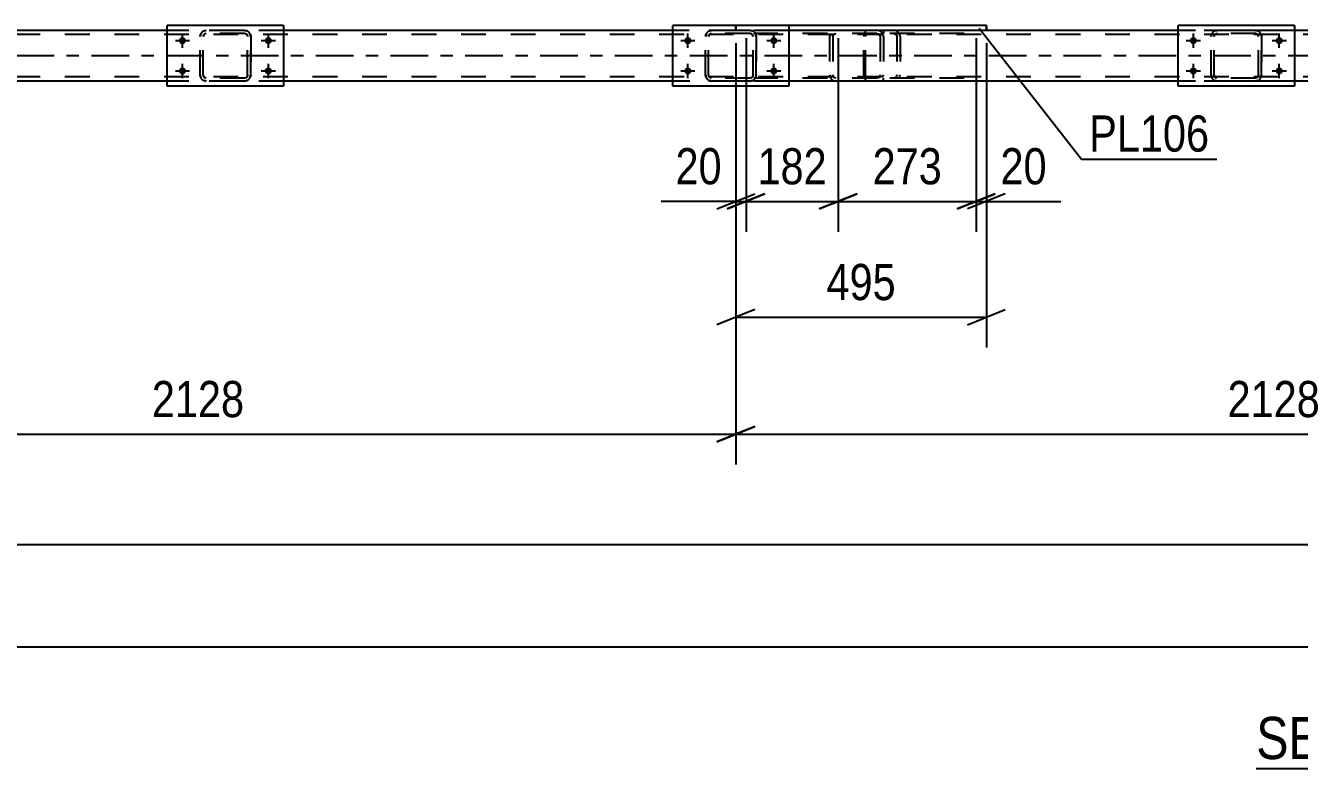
# Model space of a CAD drawing. Header units: millimetres. Extents: x -857 to 332, y -866 to -25.
# Drawn here: x -583.1 to -482.2, y -193.5 to -134.6 of the extents above; entities that cross this region are included whole.
import ezdxf

# ---------------------------------------------------------------- set-up
doc = ezdxf.new("R2010")
doc.units = ezdxf.units.MM
doc.linetypes.add('DXK_LINE_DOT2', pattern=[3.9198, 1.9599, -1.9599])
doc.linetypes.add('DXK_LINE_DOT3', pattern=[5.9187, 2.979, -0.9799, 0.9799, -0.9799])
doc.styles.add('Arial Narrow', font='ARIALN.TTF', dxfattribs={"height": 0.2})

# ---------------------------------------------------------------- blocks, each defined once
blk = doc.blocks.new('Unknown-570388934-12 - 11942')
at = {"color": 6, "linetype": 'Continuous'}
blk.add_line((-485.66, -193.48), (-458.02, -193.48), dxfattribs=at)
at = {"color": 0, "linetype": 'Continuous'}
for points in [[(-467.55, -192.73), (-467.55, -189.23), (-485.66, -189.23), (-485.66, -192.73)], [(-463.95, -192.73), (-463.95, -189.23), (-466.5, -189.23), (-466.5, -192.73)], [(-461.62, -192.73), (-461.62, -189.23), (-462.9, -189.23), (-462.9, -192.73)], [(-458.02, -192.73), (-458.02, -189.23), (-460.57, -189.23), (-460.57, -192.73)]]:
    blk.add_wipeout(points, dxfattribs=at)
at = {"color": 7, "linetype": 'Continuous', "style": 'Arial Narrow'}
for s, p in [('SECTION ', (-485.66, -192.73)), ('A', (-466.5, -192.73)), ('A', (-460.57, -192.73)), ('-', (-462.9, -192.73))]:
    blk.add_text(s, height=3.34, dxfattribs=at).set_placement(p)
blk = doc.blocks.new('Part-570388934-12020 - 11942')
at = {"color": 7, "linetype": 'DXK_LINE_DOT2'}
for p, q in [((-488.94, -135.06), (-488.76, -135.03)), ((-488.76, -135.03), (-488.94, -135.06)), ((-485.72, -135.03), (-488.76, -135.03)), ((-485.72, -135.03), (-485.53, -135.06)), ((-485.53, -135.06), (-485.72, -135.03)), ((-489.24, -135.51), (-489.2, -135.32)), ((-489.2, -135.32), (-489.24, -135.51)), ((-489.24, -138.55), (-489.24, -135.51)), ((-489.24, -135.51), (-489.24, -135.51)), ((-489.24, -138.55), (-489.24, -135.51)), ((-489, -135.51), (-488.98, -135.42)), ((-488.98, -135.42), (-489, -135.51)), ((-489, -138.55), (-489, -135.51)), ((-489, -135.51), (-489, -135.51)), ((-489, -138.55), (-489, -135.51)), ((-488.98, -135.42), (-488.93, -135.34)), ((-488.93, -135.34), (-488.98, -135.42)), ((-488.93, -135.34), (-488.85, -135.29)), ((-488.76, -135.27), (-488.85, -135.29)), ((-485.72, -135.27), (-488.76, -135.27)), ((-485.63, -135.29), (-485.72, -135.27)), ((-485.63, -135.29), (-485.55, -135.34)), ((-485.55, -135.34), (-485.63, -135.29)), ((-485.55, -135.34), (-485.5, -135.42)), ((-485.5, -135.42), (-485.55, -135.34)), ((-485.5, -135.42), (-485.48, -135.51)), ((-485.48, -135.51), (-485.5, -135.42)), ((-485.48, -138.55), (-485.48, -135.51)), ((-485.48, -135.51), (-485.48, -135.51)), ((-485.48, -138.55), (-485.48, -135.51)), ((-485.27, -135.32), (-485.24, -135.51)), ((-485.24, -135.51), (-485.27, -135.32)), ((-485.24, -138.55), (-485.24, -135.51)), ((-485.24, -135.51), (-485.24, -135.51)), ((-485.24, -135.51), (-485.24, -138.55)), ((-489.24, -138.55), (-489.24, -138.55)), ((-489.2, -138.73), (-489.24, -138.55)), ((-489.24, -138.55), (-489.2, -138.73)), ((-489, -138.55), (-489, -138.55)), ((-488.98, -138.64), (-489, -138.55)), ((-489, -138.55), (-488.98, -138.64)), ((-488.93, -138.72), (-488.98, -138.64)), ((-488.98, -138.64), (-488.93, -138.72)), ((-488.76, -139.03), (-488.94, -138.99)), ((-488.94, -138.99), (-488.76, -139.03)), ((-488.85, -138.77), (-488.93, -138.72)), ((-488.93, -138.72), (-488.85, -138.77)), ((-488.76, -138.79), (-488.85, -138.77)), ((-485.72, -138.79), (-488.76, -138.79)), ((-485.72, -139.03), (-488.76, -139.03)), ((-485.63, -138.77), (-485.72, -138.79)), ((-485.53, -138.99), (-485.72, -139.03)), ((-485.72, -139.03), (-485.53, -138.99)), ((-485.55, -138.72), (-485.63, -138.77)), ((-485.5, -138.64), (-485.55, -138.72)), ((-485.55, -138.72), (-485.5, -138.64)), ((-485.48, -138.55), (-485.5, -138.64)), ((-485.5, -138.64), (-485.48, -138.55)), ((-485.48, -138.55), (-485.48, -138.55)), ((-485.24, -138.55), (-485.27, -138.73)), ((-485.27, -138.73), (-485.24, -138.55)), ((-485.24, -138.55), (-485.24, -138.55))]:
    blk.add_line(p, q, dxfattribs=at)
at = {"color": 7, "linetype": 'DXK_LINE_DOT3'}
blk.add_line((-487.24, -137.03), (-487.24, -137.03), dxfattribs=at)
at = {"color": 7, "linetype": 'DXK_LINE_DOT2'}
for centre, start, end in [((-488.76, -135.51), 112.5, 157.5), ((-488.76, -135.51), 112.5, 157.5), ((-485.72, -135.51), 22.5, 67.5), ((-485.72, -135.51), 22.5, 67.5), ((-488.76, -138.55), 202.5, 247.5), ((-488.76, -138.55), 202.5, 247.5), ((-485.72, -138.55), 292.5, 337.5), ((-485.72, -138.55), 292.5, 337.5)]:
    blk.add_arc(centre, 0.48, start, end, dxfattribs=at)
blk = doc.blocks.new('Bolt-570388934-11961 - 11942')
at = {"linetype": 'Continuous'}
for points in [[(-570.64, -135.55, -1), (-570.64, -136.11, -1)], [(-563.84, -135.55, -1), (-563.84, -136.11, -1)], [(-570.64, -137.95, -1), (-570.64, -138.51, -1)], [(-563.84, -137.95, -1), (-563.84, -138.51, -1)]]:
    blk.add_hatch(color=1, dxfattribs=at).paths.add_polyline_path(points)
at = {"color": 1, "linetype": 'Continuous'}
for p, q in [((-571.2, -135.83), (-570.08, -135.83)), ((-570.64, -136.39), (-570.64, -135.27)), ((-564.4, -135.83), (-563.28, -135.83)), ((-563.84, -136.39), (-563.84, -135.27)), ((-570.64, -138.79), (-570.64, -137.67)), ((-563.84, -138.79), (-563.84, -137.67)), ((-571.2, -138.23), (-570.08, -138.23)), ((-564.4, -138.23), (-563.28, -138.23))]:
    blk.add_line(p, q, dxfattribs=at)
blk = doc.blocks.new('Bolt-570388934-12329 - 11942')
at = {"linetype": 'Continuous'}
for points in [[(-530.64, -135.55, -1), (-530.64, -136.11, -1)], [(-523.84, -135.55, -1), (-523.84, -136.11, -1)], [(-530.64, -137.95, -1), (-530.64, -138.51, -1)], [(-523.84, -137.95, -1), (-523.84, -138.51, -1)]]:
    blk.add_hatch(color=1, dxfattribs=at).paths.add_polyline_path(points)
at = {"color": 1, "linetype": 'Continuous'}
for p, q in [((-531.2, -135.83), (-530.08, -135.83)), ((-530.64, -136.39), (-530.64, -135.27)), ((-524.4, -135.83), (-523.28, -135.83)), ((-523.84, -136.39), (-523.84, -135.27)), ((-530.64, -138.79), (-530.64, -137.67)), ((-523.84, -138.79), (-523.84, -137.67)), ((-531.2, -138.23), (-530.08, -138.23)), ((-524.4, -138.23), (-523.28, -138.23))]:
    blk.add_line(p, q, dxfattribs=at)
blk = doc.blocks.new('Part-570388934-12086 - 11942')
at = {"color": 7, "linetype": 'DXK_LINE_DOT2'}
for p, q in [((-568.94, -135.06), (-568.76, -135.03)), ((-568.76, -135.03), (-568.94, -135.06)), ((-565.72, -135.03), (-568.76, -135.03)), ((-565.72, -135.03), (-565.53, -135.06)), ((-565.53, -135.06), (-565.72, -135.03)), ((-569.24, -135.51), (-569.2, -135.32)), ((-569.2, -135.32), (-569.24, -135.51)), ((-569.24, -138.55), (-569.24, -135.51)), ((-569.24, -135.51), (-569.24, -135.51)), ((-569.24, -138.55), (-569.24, -135.51)), ((-569, -135.51), (-568.98, -135.42)), ((-568.98, -135.42), (-569, -135.51)), ((-569, -138.55), (-569, -135.51)), ((-569, -135.51), (-569, -135.51)), ((-569, -138.55), (-569, -135.51)), ((-568.98, -135.42), (-568.93, -135.34)), ((-568.93, -135.34), (-568.98, -135.42)), ((-568.93, -135.34), (-568.85, -135.29)), ((-568.76, -135.27), (-568.85, -135.29)), ((-565.72, -135.27), (-568.76, -135.27)), ((-565.63, -135.29), (-565.72, -135.27)), ((-565.63, -135.29), (-565.55, -135.34)), ((-565.55, -135.34), (-565.63, -135.29)), ((-565.55, -135.34), (-565.5, -135.42)), ((-565.5, -135.42), (-565.55, -135.34)), ((-565.5, -135.42), (-565.48, -135.51)), ((-565.48, -135.51), (-565.5, -135.42)), ((-565.48, -138.55), (-565.48, -135.51)), ((-565.48, -135.51), (-565.48, -135.51)), ((-565.48, -138.55), (-565.48, -135.51)), ((-565.27, -135.32), (-565.24, -135.51)), ((-565.24, -135.51), (-565.27, -135.32)), ((-565.24, -138.55), (-565.24, -135.51)), ((-565.24, -135.51), (-565.24, -135.51)), ((-565.24, -135.51), (-565.24, -138.55)), ((-569.24, -138.55), (-569.24, -138.55)), ((-569.2, -138.73), (-569.24, -138.55)), ((-569.24, -138.55), (-569.2, -138.73)), ((-569, -138.55), (-569, -138.55)), ((-568.98, -138.64), (-569, -138.55)), ((-569, -138.55), (-568.98, -138.64)), ((-568.93, -138.72), (-568.98, -138.64)), ((-568.98, -138.64), (-568.93, -138.72)), ((-568.76, -139.03), (-568.94, -138.99)), ((-568.94, -138.99), (-568.76, -139.03)), ((-568.85, -138.77), (-568.93, -138.72)), ((-568.93, -138.72), (-568.85, -138.77)), ((-568.76, -138.79), (-568.85, -138.77)), ((-565.72, -138.79), (-568.76, -138.79)), ((-565.72, -139.03), (-568.76, -139.03)), ((-565.63, -138.77), (-565.72, -138.79)), ((-565.53, -138.99), (-565.72, -139.03)), ((-565.72, -139.03), (-565.53, -138.99)), ((-565.55, -138.72), (-565.63, -138.77)), ((-565.5, -138.64), (-565.55, -138.72)), ((-565.55, -138.72), (-565.5, -138.64)), ((-565.48, -138.55), (-565.5, -138.64)), ((-565.5, -138.64), (-565.48, -138.55)), ((-565.48, -138.55), (-565.48, -138.55)), ((-565.24, -138.55), (-565.27, -138.73)), ((-565.27, -138.73), (-565.24, -138.55)), ((-565.24, -138.55), (-565.24, -138.55))]:
    blk.add_line(p, q, dxfattribs=at)
at = {"color": 7, "linetype": 'DXK_LINE_DOT3'}
blk.add_line((-567.24, -137.03), (-567.24, -137.03), dxfattribs=at)
at = {"color": 7, "linetype": 'DXK_LINE_DOT2'}
for centre, start, end in [((-568.76, -135.51), 112.5, 157.5), ((-568.76, -135.51), 112.5, 157.5), ((-565.72, -135.51), 22.5, 67.5), ((-565.72, -135.51), 22.5, 67.5), ((-568.76, -138.55), 202.5, 247.5), ((-568.76, -138.55), 202.5, 247.5), ((-565.72, -138.55), 292.5, 337.5), ((-565.72, -138.55), 292.5, 337.5)]:
    blk.add_arc(centre, 0.48, start, end, dxfattribs=at)
blk = doc.blocks.new('Part-570388934-11987 - 11942')
at = {"color": 7, "linetype": 'DXK_LINE_DOT2'}
for p, q in [((-528.94, -135.06), (-528.76, -135.03)), ((-528.76, -135.03), (-528.94, -135.06)), ((-525.72, -135.03), (-528.76, -135.03)), ((-525.72, -135.03), (-525.53, -135.06)), ((-525.53, -135.06), (-525.72, -135.03)), ((-529.24, -135.51), (-529.2, -135.32)), ((-529.2, -135.32), (-529.24, -135.51)), ((-529.24, -138.55), (-529.24, -135.51)), ((-529.24, -135.51), (-529.24, -135.51)), ((-529.24, -138.55), (-529.24, -135.51)), ((-529, -135.51), (-528.98, -135.42)), ((-528.98, -135.42), (-529, -135.51)), ((-529, -138.55), (-529, -135.51)), ((-529, -135.51), (-529, -135.51)), ((-529, -138.55), (-529, -135.51)), ((-528.98, -135.42), (-528.93, -135.34)), ((-528.93, -135.34), (-528.98, -135.42)), ((-528.93, -135.34), (-528.85, -135.29)), ((-528.76, -135.27), (-528.85, -135.29)), ((-525.72, -135.27), (-528.76, -135.27)), ((-525.63, -135.29), (-525.72, -135.27)), ((-525.63, -135.29), (-525.55, -135.34)), ((-525.55, -135.34), (-525.63, -135.29)), ((-525.55, -135.34), (-525.5, -135.42)), ((-525.5, -135.42), (-525.55, -135.34)), ((-525.5, -135.42), (-525.48, -135.51)), ((-525.48, -135.51), (-525.5, -135.42)), ((-525.48, -138.55), (-525.48, -135.51)), ((-525.48, -135.51), (-525.48, -135.51)), ((-525.48, -138.55), (-525.48, -135.51)), ((-525.27, -135.32), (-525.24, -135.51)), ((-525.24, -135.51), (-525.27, -135.32)), ((-525.24, -138.55), (-525.24, -135.51)), ((-525.24, -135.51), (-525.24, -135.51)), ((-525.24, -135.51), (-525.24, -138.55)), ((-529.24, -138.55), (-529.24, -138.55)), ((-529.2, -138.73), (-529.24, -138.55)), ((-529.24, -138.55), (-529.2, -138.73)), ((-529, -138.55), (-529, -138.55)), ((-528.98, -138.64), (-529, -138.55)), ((-529, -138.55), (-528.98, -138.64)), ((-528.93, -138.72), (-528.98, -138.64)), ((-528.98, -138.64), (-528.93, -138.72)), ((-528.76, -139.03), (-528.94, -138.99)), ((-528.94, -138.99), (-528.76, -139.03)), ((-528.85, -138.77), (-528.93, -138.72)), ((-528.93, -138.72), (-528.85, -138.77)), ((-528.76, -138.79), (-528.85, -138.77)), ((-525.72, -138.79), (-528.76, -138.79)), ((-525.72, -139.03), (-528.76, -139.03)), ((-525.63, -138.77), (-525.72, -138.79)), ((-525.53, -138.99), (-525.72, -139.03)), ((-525.72, -139.03), (-525.53, -138.99)), ((-525.55, -138.72), (-525.63, -138.77)), ((-525.5, -138.64), (-525.55, -138.72)), ((-525.55, -138.72), (-525.5, -138.64)), ((-525.48, -138.55), (-525.5, -138.64)), ((-525.5, -138.64), (-525.48, -138.55)), ((-525.48, -138.55), (-525.48, -138.55)), ((-525.24, -138.55), (-525.27, -138.73)), ((-525.27, -138.73), (-525.24, -138.55)), ((-525.24, -138.55), (-525.24, -138.55))]:
    blk.add_line(p, q, dxfattribs=at)
at = {"color": 7, "linetype": 'DXK_LINE_DOT3'}
blk.add_line((-527.24, -137.03), (-527.24, -137.03), dxfattribs=at)
at = {"color": 7, "linetype": 'DXK_LINE_DOT2'}
for centre, start, end in [((-528.76, -135.51), 112.5, 157.5), ((-528.76, -135.51), 112.5, 157.5), ((-525.72, -135.51), 22.5, 67.5), ((-525.72, -135.51), 22.5, 67.5), ((-528.76, -138.55), 202.5, 247.5), ((-528.76, -138.55), 202.5, 247.5), ((-525.72, -138.55), 292.5, 337.5), ((-525.72, -138.55), 292.5, 337.5)]:
    blk.add_arc(centre, 0.48, start, end, dxfattribs=at)
blk = doc.blocks.new('Part-570388934-11988 - 11942')
at = {"color": 2, "linetype": 'Continuous'}
for p, q in [((-522.64, -134.63), (-531.84, -134.63)), ((-531.84, -139.43), (-531.84, -134.63)), ((-522.64, -134.63), (-522.64, -139.43)), ((-522.64, -139.43), (-531.84, -139.43))]:
    blk.add_line(p, q, dxfattribs=at)
blk = doc.blocks.new('Part-570388934-12354 - 11942')
at = {"color": 7, "linetype": 'DXK_LINE_DOT2'}
for p, q in [((-154.64, -135.03), (-811.84, -135.03)), ((-562.64, -135.03), (-571.84, -135.03)), ((-507.02, -135.03), (-531.84, -135.03)), ((-482.64, -135.03), (-491.84, -135.03)), ((-154.64, -135.35), (-829.06, -135.35)), ((-154.64, -138.71), (-829.06, -138.71)), ((-154.64, -139.03), (-771.84, -139.03)), ((-562.64, -139.03), (-571.84, -139.03)), ((-522.64, -139.03), (-531.84, -139.03)), ((-482.64, -139.03), (-491.84, -139.03))]:
    blk.add_line(p, q, dxfattribs=at)
at = {"color": 2, "linetype": 'Continuous'}
for p, q in [((-571.84, -135.03), (-592.16, -135.03)), ((-531.84, -135.03), (-562.64, -135.03)), ((-491.84, -135.03), (-507.02, -135.03)), ((-451.84, -135.03), (-482.64, -135.03)), ((-571.84, -139.03), (-602.64, -139.03)), ((-531.84, -139.03), (-562.64, -139.03)), ((-491.84, -139.03), (-522.64, -139.03)), ((-451.84, -139.03), (-482.64, -139.03))]:
    blk.add_line(p, q, dxfattribs=at)
at = {"color": 7, "linetype": 'DXK_LINE_DOT3'}
blk.add_line((-154.64, -137.03), (-829.06, -137.03), dxfattribs=at)
blk = doc.blocks.new('Bolt-570388934-12008 - 11942')
at = {"linetype": 'Continuous'}
for points in [[(-490.64, -135.55, -1), (-490.64, -136.11, -1)], [(-483.84, -135.55, -1), (-483.84, -136.11, -1)], [(-490.64, -137.95, -1), (-490.64, -138.51, -1)], [(-483.84, -137.95, -1), (-483.84, -138.51, -1)]]:
    blk.add_hatch(color=1, dxfattribs=at).paths.add_polyline_path(points)
at = {"color": 1, "linetype": 'Continuous'}
for p, q in [((-491.2, -135.83), (-490.08, -135.83)), ((-490.64, -136.39), (-490.64, -135.27)), ((-484.4, -135.83), (-483.28, -135.83)), ((-483.84, -136.39), (-483.84, -135.27)), ((-490.64, -138.79), (-490.64, -137.67)), ((-483.84, -138.79), (-483.84, -137.67)), ((-491.2, -138.23), (-490.08, -138.23)), ((-484.4, -138.23), (-483.28, -138.23))]:
    blk.add_line(p, q, dxfattribs=at)
blk = doc.blocks.new('Part-570388934-12033 - 11942')
at = {"color": 2, "linetype": 'Continuous'}
for p, q in [((-482.64, -134.63), (-491.84, -134.63)), ((-491.84, -139.43), (-491.84, -134.63)), ((-482.64, -134.63), (-482.64, -139.43)), ((-482.64, -139.43), (-491.84, -139.43))]:
    blk.add_line(p, q, dxfattribs=at)
blk = doc.blocks.new('Part-570388934-12087 - 11942')
at = {"color": 2, "linetype": 'Continuous'}
for p, q in [((-562.64, -134.63), (-571.84, -134.63)), ((-571.84, -139.43), (-571.84, -134.63)), ((-562.64, -134.63), (-562.64, -139.43)), ((-562.64, -139.43), (-571.84, -139.43))]:
    blk.add_line(p, q, dxfattribs=at)
blk = doc.blocks.new('Part-570388934-12094 - 11942')
at = {"color": 7, "linetype": 'DXK_LINE_DOT2'}
for p, q in [((-516.54, -135.06), (-516.63, -135.17)), ((-516.44, -135.03), (-516.54, -135.06)), ((-508.78, -135.03), (-516.44, -135.03)), ((-515.16, -135.03), (-515.16, -135.27)), ((-514.16, -135.06), (-514.35, -135.03)), ((-516.69, -135.32), (-516.71, -135.51)), ((-516.71, -138.55), (-516.71, -135.51)), ((-516.63, -135.17), (-516.69, -135.32)), ((-516.58, -135.51), (-516.57, -135.42)), ((-516.58, -138.55), (-516.58, -135.51)), ((-516.57, -135.42), (-516.54, -135.34)), ((-516.54, -135.34), (-516.49, -135.29)), ((-516.49, -135.29), (-516.44, -135.27)), ((-508.78, -135.27), (-516.44, -135.27)), ((-514.35, -135.27), (-514.25, -135.29)), ((-514.25, -135.29), (-514.17, -135.34)), ((-514.17, -135.34), (-514.12, -135.42)), ((-514.12, -135.42), (-514.1, -135.51)), ((-514.1, -135.51), (-514.1, -138.55)), ((-513.88, -135.37), (-513.89, -135.32)), ((-513.85, -135.51), (-513.88, -135.37)), ((-513.85, -135.51), (-513.85, -138.55)), ((-516.71, -138.55), (-516.69, -138.73)), ((-516.69, -138.73), (-516.63, -138.89)), ((-516.63, -138.89), (-516.54, -138.99)), ((-516.57, -138.64), (-516.58, -138.55)), ((-516.54, -138.72), (-516.57, -138.64)), ((-516.49, -138.77), (-516.54, -138.72)), ((-516.54, -138.99), (-516.44, -139.03)), ((-516.44, -138.79), (-516.49, -138.77)), ((-508.78, -138.79), (-516.44, -138.79)), ((-508.78, -139.03), (-516.44, -139.03)), ((-515.16, -139.03), (-515.16, -138.79)), ((-514.25, -138.77), (-514.35, -138.79)), ((-514.35, -139.03), (-514.16, -138.99)), ((-514.17, -138.72), (-514.25, -138.77)), ((-514.12, -138.64), (-514.17, -138.72)), ((-514.1, -138.55), (-514.12, -138.64)), ((-513.89, -138.73), (-513.86, -138.61)), ((-513.86, -138.61), (-513.85, -138.55))]:
    blk.add_line(p, q, dxfattribs=at)
blk.add_arc((-514.34, -135.52), 0.492, 23.8494, 68.8059, dxfattribs=at)
blk = doc.blocks.new('Part-570388934-12230 - 11942')
at = {"color": 7, "linetype": 'DXK_LINE_DOT2'}
for p, q in [((-515.68, -135.03), (-525.42, -135.03)), ((-518.91, -135.03), (-519.11, -135.06)), ((-515.48, -135.06), (-515.68, -135.03)), ((-515.68, -135.27), (-525.42, -135.27)), ((-519.39, -135.37), (-519.42, -135.51)), ((-519.42, -135.51), (-519.42, -138.55)), ((-519.38, -135.32), (-519.39, -135.37)), ((-519.17, -135.51), (-519.15, -135.42)), ((-519.17, -135.51), (-519.17, -138.55)), ((-519.15, -135.42), (-519.09, -135.34)), ((-519.09, -135.34), (-519.01, -135.29)), ((-519.01, -135.29), (-518.91, -135.27)), ((-515.68, -135.27), (-515.58, -135.29)), ((-515.58, -135.29), (-515.5, -135.34)), ((-515.5, -135.34), (-515.44, -135.42)), ((-515.44, -135.42), (-515.42, -135.51)), ((-515.42, -135.51), (-515.42, -138.55)), ((-515.19, -135.37), (-515.2, -135.32)), ((-515.16, -135.51), (-515.19, -135.37)), ((-515.16, -135.51), (-515.16, -138.55)), ((-515.68, -138.79), (-525.42, -138.79)), ((-515.68, -139.03), (-525.42, -139.03)), ((-519.42, -138.55), (-519.41, -138.61)), ((-519.41, -138.61), (-519.38, -138.73)), ((-519.15, -138.64), (-519.17, -138.55)), ((-519.09, -138.72), (-519.15, -138.64)), ((-519.11, -138.99), (-518.91, -139.03)), ((-519.01, -138.77), (-519.09, -138.72)), ((-518.91, -138.79), (-519.01, -138.77)), ((-515.58, -138.77), (-515.68, -138.79)), ((-515.68, -139.03), (-515.48, -138.99)), ((-515.5, -138.72), (-515.58, -138.77)), ((-515.44, -138.64), (-515.5, -138.72)), ((-515.42, -138.55), (-515.44, -138.64)), ((-515.2, -138.73), (-515.18, -138.61)), ((-515.18, -138.61), (-515.16, -138.55))]:
    blk.add_line(p, q, dxfattribs=at)
for centre, start, end in [((-515.66, -135.53), 24.32, 69.2417), ((-518.93, -138.53), 204.32, 249.2417)]:
    blk.add_arc(centre, 0.496, start, end, dxfattribs=at)
blk = doc.blocks.new('Part-570388934-12313 - 11942')
at = {"color": 7, "linetype": 'DXK_LINE_DOT2'}
for p, q in [((-526.84, -135.03), (-526.84, -134.63)), ((-526.84, -134.63), (-526.84, -134.63)), ((-526.84, -134.63), (-526.84, -135.03)), ((-522.64, -134.63), (-526.84, -134.63)), ((-526.84, -135.03), (-526.84, -135.03)), ((-522.64, -135.03), (-526.84, -135.03)), ((-507.02, -134.63), (-507.02, -134.63)), ((-507.02, -134.63), (-507.02, -135.03)), ((-507.02, -135.03), (-507.02, -135.03))]:
    blk.add_line(p, q, dxfattribs=at)
at = {"color": 2, "linetype": 'Continuous'}
for p, q in [((-507.02, -134.63), (-522.64, -134.63)), ((-507.02, -135.03), (-522.64, -135.03)), ((-507.02, -135.03), (-507.02, -134.63))]:
    blk.add_line(p, q, dxfattribs=at)
blk = doc.blocks.new('StraightDimension-570388934-13295 - 11942')
at = {"color": 7, "linetype": 'Continuous'}
for p, q in [((-526.84, -136.03), (-526.84, -169.4)), ((-441.71, -136.03), (-441.71, -169.4)), ((-525.34, -166.4), (-528.34, -167.6)), ((-526.84, -167), (-441.71, -167)), ((-443.21, -167.6), (-440.21, -166.4))]:
    blk.add_line(p, q, dxfattribs=at)
at = {"color": 0}
blk.add_wipeout([(-480.02, -166.25), (-480.02, -162.05), (-488.53, -162.05), (-488.53, -166.25)], dxfattribs=at)
at = {"color": 3, "style": 'Arial Narrow'}
blk.add_text('2128', height=2.863, dxfattribs=at).set_placement((-487.93, -165.65))
blk = doc.blocks.new('StraightDimension-570388934-13305 - 11942')
at = {"color": 7, "linetype": 'Continuous'}
for p, q in [((-611.97, -136.03), (-611.97, -169.4)), ((-526.84, -136.03), (-526.84, -169.4)), ((-610.47, -166.4), (-613.47, -167.6)), ((-611.97, -167), (-526.84, -167)), ((-528.34, -167.6), (-525.34, -166.4))]:
    blk.add_line(p, q, dxfattribs=at)
at = {"color": 0}
blk.add_wipeout([(-565.15, -166.25), (-565.15, -162.05), (-573.66, -162.05), (-573.66, -166.25)], dxfattribs=at)
at = {"color": 3, "style": 'Arial Narrow'}
blk.add_text('2128', height=2.863, dxfattribs=at).set_placement((-573.06, -165.65))
blk = doc.blocks.new('StraightDimension-570388934-13591 - 11942')
at = {"color": 7, "linetype": 'Continuous'}
for p, q in [((-526.84, -136.03), (-526.84, -150.96)), ((-526.04, -135.63), (-526.04, -150.96)), ((-528.34, -149.16), (-525.34, -147.96)), ((-524.54, -147.96), (-527.54, -149.16)), ((-526.84, -148.56), (-532.75, -148.56)), ((-526.84, -148.56), (-532.75, -148.56)), ((-526.84, -148.56), (-526.04, -148.56))]:
    blk.add_line(p, q, dxfattribs=at)
at = {"color": 0}
blk.add_wipeout([(-527.36, -147.81), (-527.36, -143.61), (-532.22, -143.61), (-532.22, -147.81)], dxfattribs=at)
at = {"color": 3, "style": 'Arial Narrow'}
blk.add_text('20', height=2.863, dxfattribs=at).set_placement((-531.62, -147.21))
blk = doc.blocks.new('StraightDimension-570388934-13256 - 11942')
at = {"color": 7, "linetype": 'Continuous'}
blk.add_line((-829.7, -183.83), (-114.57, -183.83), dxfattribs=at)
blk = doc.blocks.new('StraightDimension-570388934-13556 - 11942')
at = {"color": 7, "linetype": 'Continuous'}
for p, q in [((-526.84, -136.03), (-526.84, -160.13)), ((-507.02, -136.03), (-507.02, -160.13)), ((-525.34, -157.13), (-528.34, -158.33)), ((-508.52, -158.33), (-505.52, -157.13)), ((-526.84, -157.73), (-507.02, -157.73))]:
    blk.add_line(p, q, dxfattribs=at)
at = {"color": 0}
blk.add_wipeout([(-513.59, -156.98), (-513.59, -152.78), (-520.27, -152.78), (-520.27, -156.98)], dxfattribs=at)
at = {"color": 3, "style": 'Arial Narrow'}
blk.add_text('495', height=2.863, dxfattribs=at).set_placement((-519.67, -156.38))
blk = doc.blocks.new('StraightDimension-570388934-13176 - 11942')
at = {"color": 7, "linetype": 'Continuous'}
blk.add_line((-829.06, -175.73), (-115.21, -175.73), dxfattribs=at)
blk = doc.blocks.new('StraightDimension-570388934-13567 - 11942')
at = {"color": 7, "linetype": 'Continuous'}
for p, q in [((-507.82, -135.63), (-507.82, -150.96)), ((-507.02, -136.03), (-507.02, -150.96)), ((-509.32, -149.16), (-506.32, -147.96)), ((-505.52, -147.96), (-508.52, -149.16)), ((-507.82, -148.56), (-507.02, -148.56)), ((-507.02, -148.56), (-501.12, -148.56)), ((-507.02, -148.56), (-501.12, -148.56))]:
    blk.add_line(p, q, dxfattribs=at)
at = {"color": 0}
blk.add_wipeout([(-501.64, -147.81), (-501.64, -143.61), (-506.5, -143.61), (-506.5, -147.81)], dxfattribs=at)
at = {"color": 3, "style": 'Arial Narrow'}
blk.add_text('20', height=2.863, dxfattribs=at).set_placement((-505.9, -147.21))
blk = doc.blocks.new('StraightDimension-570388934-13575 - 11942')
at = {"color": 7, "linetype": 'Continuous'}
for p, q in [((-518.74, -135.63), (-518.74, -150.96)), ((-507.82, -135.63), (-507.82, -150.96)), ((-520.24, -149.16), (-517.24, -147.96)), ((-506.32, -147.96), (-509.32, -149.16)), ((-518.74, -148.56), (-507.82, -148.56))]:
    blk.add_line(p, q, dxfattribs=at)
at = {"color": 0}
blk.add_wipeout([(-509.94, -147.81), (-509.94, -143.61), (-516.62, -143.61), (-516.62, -147.81)], dxfattribs=at)
at = {"color": 3, "style": 'Arial Narrow'}
blk.add_text('273', height=2.863, dxfattribs=at).set_placement((-516.02, -147.21))
blk = doc.blocks.new('StraightDimension-570388934-13583 - 11942')
at = {"color": 7, "linetype": 'Continuous'}
for p, q in [((-526.04, -135.63), (-526.04, -150.96)), ((-518.74, -135.63), (-518.74, -150.96)), ((-527.54, -149.16), (-524.54, -147.96)), ((-517.24, -147.96), (-520.24, -149.16)), ((-526.04, -148.56), (-518.74, -148.56))]:
    blk.add_line(p, q, dxfattribs=at)
at = {"color": 0}
blk.add_wipeout([(-519.05, -147.81), (-519.05, -143.61), (-525.73, -143.61), (-525.73, -147.81)], dxfattribs=at)
at = {"color": 3, "style": 'Arial Narrow'}
blk.add_text('182', height=2.863, dxfattribs=at).set_placement((-525.13, -147.21))
blk = doc.blocks.new('Mark-570388934-12309 - 11942')
at = {"color": 30, "linetype": 'Continuous'}
for p, q in [((-507.59, -134.83), (-499.48, -145.22)), ((-499.48, -145.22), (-488.77, -145.22))]:
    blk.add_line(p, q, dxfattribs=at)
at = {"color": 0}
blk.add_wipeout([(-489.37, -144.62), (-489.37, -141.62), (-498.88, -141.62), (-498.88, -144.62)], dxfattribs=at)
blk.add_wipeout([(-489.37, -144.62), (-489.37, -141.62), (-498.88, -141.62), (-498.88, -144.62)], dxfattribs=at)
at = {"color": 3, "style": 'Arial Narrow'}
blk.add_text('PL106', height=2.863, dxfattribs=at).set_placement((-498.88, -144.62))

msp = doc.modelspace()

# ---------------------------------------------------------------- block references
for name in ['Part-570388934-12354 - 11942', 'Part-570388934-12087 - 11942', 'Part-570388934-12086 - 11942', 'Part-570388934-11988 - 11942', 'Part-570388934-11987 - 11942', 'Part-570388934-12313 - 11942', 'Part-570388934-12230 - 11942', 'Part-570388934-12094 - 11942', 'Part-570388934-12033 - 11942', 'Part-570388934-12020 - 11942', 'Bolt-570388934-11961 - 11942', 'Bolt-570388934-12329 - 11942', 'Bolt-570388934-12008 - 11942', 'Unknown-570388934-12 - 11942']:
    msp.add_blockref(name, (0, 0))

# ---------------------------------------------------------------- next in the draw order: block references
msp.add_blockref('StraightDimension-570388934-13295 - 11942', (0, 0))

# ---------------------------------------------------------------- next in the draw order: block references
msp.add_blockref('StraightDimension-570388934-13305 - 11942', (0, 0))

# ---------------------------------------------------------------- next in the draw order: block references
msp.add_blockref('StraightDimension-570388934-13591 - 11942', (0, 0))

# ---------------------------------------------------------------- next in the draw order: block references
msp.add_blockref('StraightDimension-570388934-13256 - 11942', (0, 0))

# ---------------------------------------------------------------- next in the draw order: block references
msp.add_blockref('StraightDimension-570388934-13556 - 11942', (0, 0))

# ---------------------------------------------------------------- next in the draw order: block references
msp.add_blockref('StraightDimension-570388934-13176 - 11942', (0, 0))

# ---------------------------------------------------------------- next in the draw order: block references
msp.add_blockref('StraightDimension-570388934-13567 - 11942', (0, 0))

# ---------------------------------------------------------------- next in the draw order: block references
msp.add_blockref('StraightDimension-570388934-13575 - 11942', (0, 0))

# ---------------------------------------------------------------- next in the draw order: block references
for name in ['Mark-570388934-12309 - 11942', 'StraightDimension-570388934-13583 - 11942']:
    msp.add_blockref(name, (0, 0))

doc.saveas('drawing.dxf')
